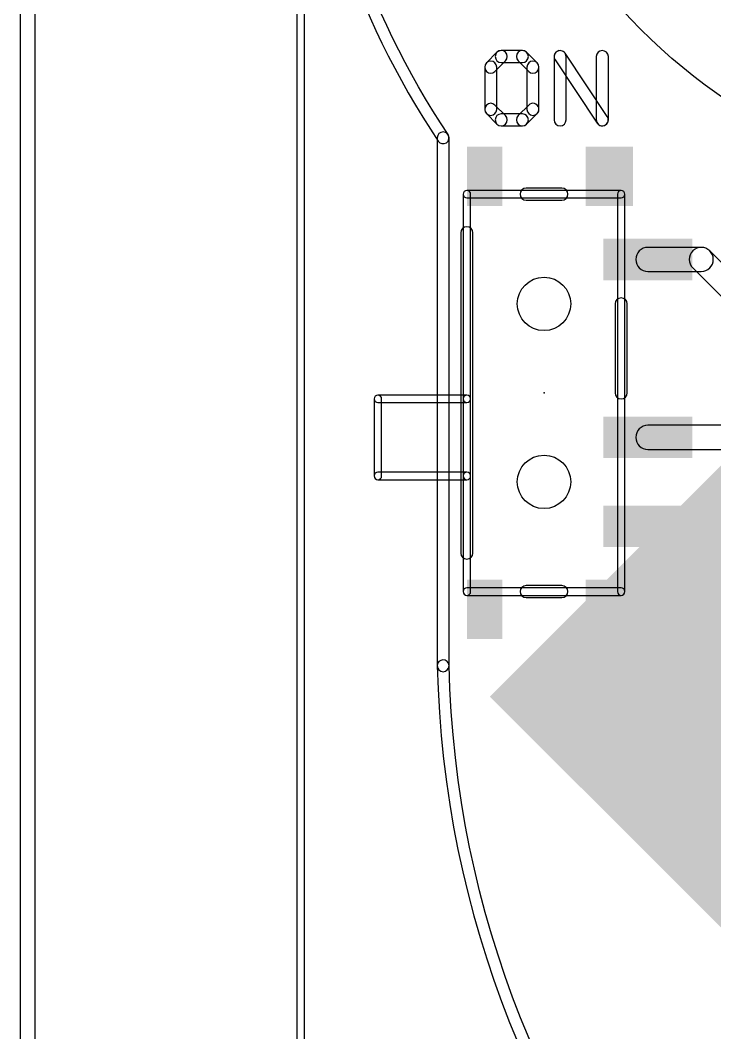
# Model space of a CAD drawing. Extents: x -21 to 88, y -12 to 76.
# Drawn here: x -6.93 to 4.78, y 10.51 to 27.58 of the extents above; entities that cross this region are included whole.
import ezdxf

# ---------------------------------------------------------------- set-up
doc = ezdxf.new("R2010")
doc.units = 0
for name, color, linetype in [('1', 22, 'CONTINUOUS'), ('16', 175, 'CONTINUOUS'), ('18', 82, 'CONTINUOUS'), ('20', 7, 'CONTINUOUS'), ('21', 253, 'CONTINUOUS'), ('23', 7, 'CONTINUOUS'), ('51', 253, 'CONTINUOUS')]:
    doc.layers.add(name, color=color, linetype=linetype)

# ---------------------------------------------------------------- blocks, each defined once
blk = doc.blocks.new('RECT')
blk.add_solid([(-0.5, -0.5), (0.5, -0.5), (-0.5, 0.5), (0.5, 0.5)])
blk = doc.blocks.new('ROUNDV')
blk.add_circle((0, 0), 0.5)

msp = doc.modelspace()

# ---------------------------------------------------------------- linework, layer by layer
at = {"layer": '1'}
for points in [[(-6.927, 33.125), (-6.927, -6.1, 1), (-6.673, -6.1), (-6.673, 33.125, 1)], [(3.65, 23.3468), (4.55, 23.3468, 1), (4.55, 23.7532), (3.65, 23.7532, 1)], [(16.7937, 11.5937), (4.6937, 23.6937, 1), (4.4063, 23.4063), (16.5063, 11.3063, 1)], [(3.65, 20.3468), (5.35, 20.3468, 1), (5.35, 20.7532), (3.65, 20.7532, 1)]]:
    msp.add_lwpolyline(points, format="xyb", close=True, dxfattribs=at)
at = {"layer": '16'}
msp.add_lwpolyline([(-6.673, -6.1), (-6.673, 33.125, 1), (-6.927, 33.125), (-6.927, -6.1, 1)], format="xyb", close=True, dxfattribs=at)
at = {"layer": '20'}
for points in [[(23.8152, 40.847, 1), (23.9848, 40.953, 1.0148), (0.1168, 25.5445, 1), (0.2832, 25.6555, -1.0148)], [(0.1, 25.6), (0.1, 16.7, 1), (0.3, 16.7), (0.3, 25.6, 1)], [(0.3, 16.7024, 1), (0.1, 16.6976, 0.364), (14.885, -0.0989, 1), (14.915, 0.0989, -0.364)]]:
    msp.add_lwpolyline(points, format="xyb", close=True, dxfattribs=at)
for centre in [(1.9, 22.8), (1.9, 19.8)]:
    msp.add_circle(centre, 0.45, dxfattribs=at)
at = {"layer": '21'}
for points in [[(1.1077, 27.0412), (0.9298, 26.8632, 1), (1.0734, 26.7195), (1.2514, 26.8975, 1)], [(1.5355, 27.0709), (1.1796, 27.0709, 1), (1.1796, 26.8677), (1.5355, 26.8677, 1)], [(1.7852, 26.8632), (1.6073, 27.0412, 1), (1.4636, 26.8975), (1.6416, 26.7195, 1)], [(2.2726, 25.9016), (2.2726, 26.9693, 1), (2.0694, 26.9693), (2.0694, 25.9016, 1)], [(2.0865, 26.913), (2.7983, 25.8452, 1), (2.9673, 25.958), (2.2555, 27.0257, 1)], [(2.9844, 25.9016), (2.9844, 26.9693, 1), (2.7812, 26.9693), (2.7812, 25.9016, 1)], [(0.9, 26.7914), (0.9, 26.0796, 1), (1.1032, 26.0796), (1.1032, 26.7914, 1)], [(1.815, 26.0796), (1.815, 26.7914, 1), (1.6118, 26.7914), (1.6118, 26.0796, 1)], [(0.9298, 26.0077), (1.1077, 25.8298, 1), (1.2514, 25.9734), (1.0734, 26.1514, 1)], [(1.6073, 25.8298), (1.7852, 26.0077, 1), (1.6416, 26.1514), (1.4636, 25.9734, 1)], [(1.1796, 25.8), (1.5355, 25.8, 1), (1.5355, 26.0032), (1.1796, 26.0032, 1)], [(1.6, 24.5484), (2.2, 24.5484, 1), (2.2, 24.7516), (1.6, 24.7516, 1)], [(0.4984, 24), (0.4984, 18.6, 1), (0.7016, 18.6), (0.7016, 24, 1)], [(3.0984, 22.8), (3.0984, 21.3, 1), (3.3016, 21.3), (3.3016, 22.8, 1)], [(1.6, 17.8484), (2.2, 17.8484, 1), (2.2, 18.0516), (1.6, 18.0516, 1)]]:
    msp.add_lwpolyline(points, format="xyb", close=True, dxfattribs=at)
at = {"layer": '23'}
msp.add_point((1.9, 21.3), dxfattribs=at)
at = {"layer": '51'}
for points in [[(-2.265, 40.8), (-2.265, -11.4924, 1), (-2.135, -11.4924), (-2.135, 40.8, 1)], [(3.2, 24.7135), (0.6, 24.7135, 1), (0.6, 24.5865), (3.2, 24.5865, 1)], [(0.5365, 24.65), (0.5365, 21.2, 1), (0.6635, 21.2), (0.6635, 24.65, 1)], [(3.2635, 17.95), (3.2635, 24.65, 1), (3.1365, 24.65), (3.1365, 17.95, 1)], [(0.6, 21.2635), (-0.9, 21.2635, 1), (-0.9, 21.1365), (0.6, 21.1365, 1)], [(-0.9635, 21.2), (-0.9635, 19.9, 1), (-0.8365, 19.9), (-0.8365, 21.2, 1)], [(0.5365, 21.2), (0.5365, 19.9, 1), (0.6635, 19.9), (0.6635, 21.2, 1)], [(-0.9, 19.8365), (0.6, 19.8365, 1), (0.6, 19.9635), (-0.9, 19.9635, 1)], [(0.5365, 19.9), (0.5365, 17.95, 1), (0.6635, 17.95), (0.6635, 19.9, 1)], [(0.6, 17.8865), (3.2, 17.8865, 1), (3.2, 18.0135), (0.6, 18.0135, 1)]]:
    msp.add_lwpolyline(points, format="xyb", close=True, dxfattribs=at)

# ---------------------------------------------------------------- block references
at = {"layer": '1', "rotation": 90}
for p, yscale in [((0.9, 24.95), 0.6), ((3, 24.95), 0.8), ((0.9, 17.65), 0.6), ((3, 17.65), 0.8)]:
    msp.add_blockref('RECT', p, dxfattribs=dict(at, yscale=yscale))
at = {"layer": '1', "xscale": 0.7, "yscale": 1.5, "rotation": 270}
for p in [(3.65, 23.55), (3.65, 20.55), (3.65, 19.05)]:
    msp.add_blockref('RECT', p, dxfattribs=at)
at = {"layer": '18', "xscale": 20, "yscale": 20}
msp.add_blockref('ROUNDV', (10.6, 34.5), dxfattribs=at)
msp.add_blockref('ROUNDV', (10.6, 34.5), dxfattribs=at)
at = {"layer": '51', "xscale": 24, "yscale": 18, "rotation": 45}
msp.add_blockref('RECT', (15.8364, 18.3026), dxfattribs=at)

doc.saveas('drawing.dxf')
